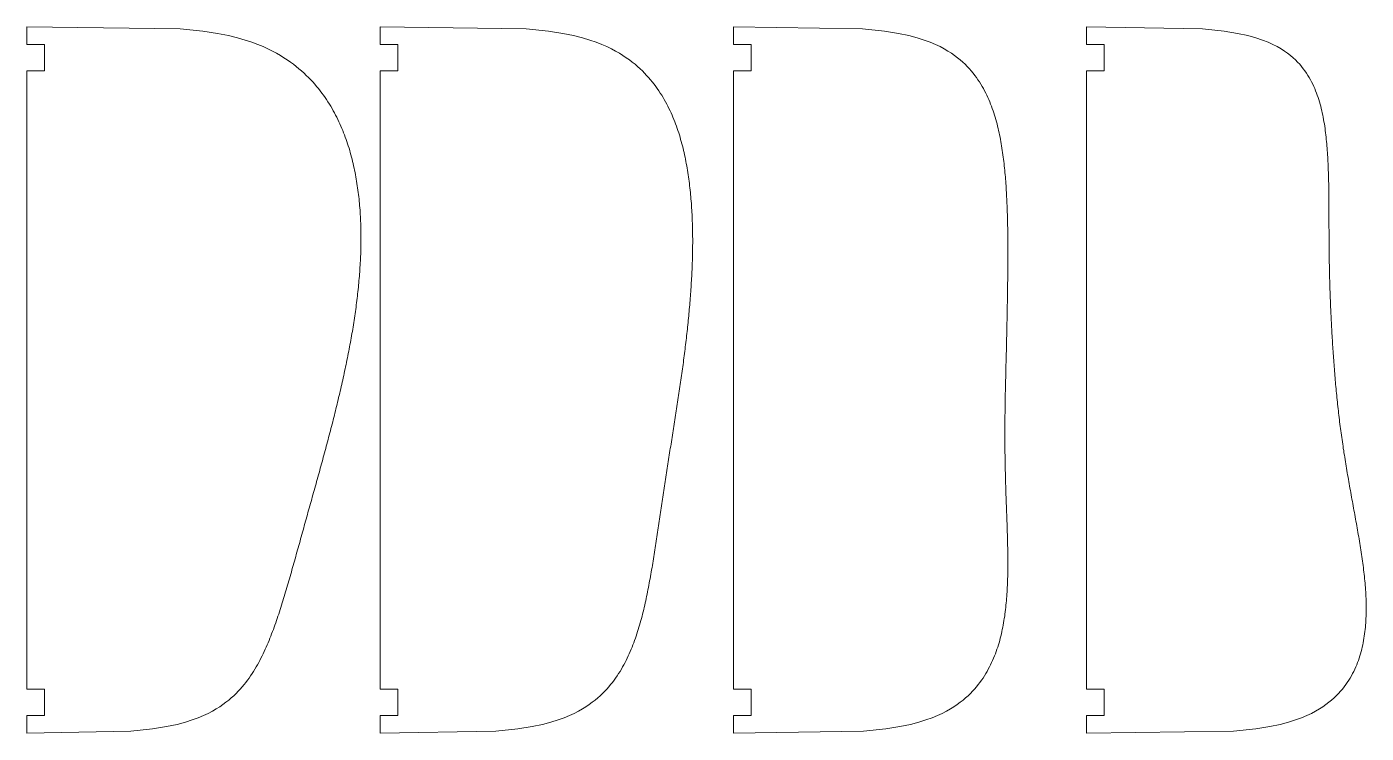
# Model space of a CAD drawing. Header units: millimetres. Extents: x 0 to 2543, y 0 to 160.
# Drawn here: x 2240 to 2543.3, y 0 to 160 of the extents above; entities that cross this region are included whole.
import ezdxf

# ---------------------------------------------------------------- set-up
doc = ezdxf.new("R2010")
doc.units = ezdxf.units.MM
doc.layers.get('0').update_dxf_attribs({"lineweight": 0})

msp = doc.modelspace()

# ---------------------------------------------------------------- linework, layer by layer
for p, q in [((2240, 156), (2240, 160)), ((2274.71, 159.5), (2240, 160)), ((2279.85, 159), (2274.71, 159.5)), ((2283.17, 158.5), (2279.85, 159)), ((2285.69, 158), (2283.17, 158.5)), ((2287.73, 157.5), (2285.69, 158)), ((2320, 156), (2320, 160)), ((2353.05, 159.5), (2320, 160)), ((2358.12, 159), (2353.05, 159.5)), ((2361.38, 158.5), (2358.12, 159)), ((2363.84, 158), (2361.38, 158.5)), ((2365.82, 157.5), (2363.84, 158)), ((2400, 156), (2400, 160)), ((2429.27, 159.5), (2400, 160)), ((2434.24, 159), (2429.27, 159.5)), ((2437.41, 158.5), (2434.24, 159)), ((2439.76, 158), (2437.41, 158.5)), ((2441.65, 157.5), (2439.76, 158)), ((2480, 156), (2480, 160)), ((2506.21, 159.5), (2480, 160)), ((2511.11, 159), (2506.21, 159.5)), ((2514.19, 158.5), (2511.11, 159)), ((2516.52, 158), (2514.19, 158.5)), ((2518.32, 157.5), (2516.52, 158)), ((2244, 156), (2240, 156)), ((2244, 150), (2244, 156)), ((2289.47, 157), (2287.73, 157.5)), ((2290.97, 156.5), (2289.47, 157)), ((2292.31, 156), (2290.97, 156.5)), ((2293.52, 155.5), (2292.31, 156)), ((2294.61, 155), (2293.52, 155.5)), ((2295.62, 154.5), (2294.61, 155)), ((2324, 156), (2320, 156)), ((2324, 150), (2324, 156)), ((2367.48, 157), (2365.82, 157.5)), ((2368.93, 156.5), (2367.48, 157)), ((2370.2, 156), (2368.93, 156.5)), ((2371.35, 155.5), (2370.2, 156)), ((2372.38, 155), (2371.35, 155.5)), ((2373.33, 154.5), (2372.38, 155)), ((2404, 156), (2400, 156)), ((2404, 150), (2404, 156)), ((2443.22, 157), (2441.65, 157.5)), ((2444.57, 156.5), (2443.22, 157)), ((2445.75, 156), (2444.57, 156.5)), ((2446.8, 155.5), (2445.75, 156)), ((2447.74, 155), (2446.8, 155.5)), ((2448.6, 154.5), (2447.74, 155)), ((2484, 156), (2480, 156)), ((2484, 150), (2484, 156)), ((2519.82, 157), (2518.32, 157.5)), ((2521.09, 156.5), (2519.82, 157)), ((2522.19, 156), (2521.09, 156.5)), ((2523.17, 155.5), (2522.19, 156)), ((2524.03, 155), (2523.17, 155.5)), ((2524.81, 154.5), (2524.03, 155)), ((2296.55, 154), (2295.62, 154.5)), ((2297.42, 153.5), (2296.55, 154)), ((2298.23, 153), (2297.42, 153.5)), ((2298.99, 152.5), (2298.23, 153)), ((2299.71, 152), (2298.99, 152.5)), ((2300.39, 151.5), (2299.71, 152)), ((2374.2, 154), (2373.33, 154.5)), ((2375, 153.5), (2374.2, 154)), ((2375.76, 153), (2375, 153.5)), ((2376.46, 152.5), (2375.76, 153)), ((2377.11, 152), (2376.46, 152.5)), ((2377.73, 151.5), (2377.11, 152)), ((2449.38, 154), (2448.6, 154.5)), ((2450.09, 153.5), (2449.38, 154)), ((2450.75, 153), (2450.09, 153.5)), ((2451.37, 152.5), (2450.75, 153)), ((2451.94, 152), (2451.37, 152.5)), ((2452.47, 151.5), (2451.94, 152)), ((2525.52, 154), (2524.81, 154.5)), ((2526.16, 153.5), (2525.52, 154)), ((2526.75, 153), (2526.16, 153.5)), ((2527.29, 152.5), (2526.75, 153)), ((2527.78, 152), (2527.29, 152.5)), ((2528.25, 151.5), (2527.78, 152)), ((2240, 10), (2240, 150)), ((2240, 150), (2244, 150)), ((2301.03, 151), (2300.39, 151.5)), ((2301.64, 150.5), (2301.03, 151)), ((2302.22, 150), (2301.64, 150.5)), ((2302.78, 149.5), (2302.22, 150)), ((2303.3, 149), (2302.78, 149.5)), ((2303.81, 148.5), (2303.3, 149)), ((2320, 10), (2320, 150)), ((2320, 150), (2324, 150)), ((2378.32, 151), (2377.73, 151.5)), ((2378.87, 150.5), (2378.32, 151)), ((2379.39, 150), (2378.87, 150.5)), ((2379.89, 149.5), (2379.39, 150)), ((2380.36, 149), (2379.89, 149.5)), ((2380.81, 148.5), (2380.36, 149)), ((2400, 10), (2400, 150)), ((2400, 150), (2404, 150)), ((2452.97, 151), (2452.47, 151.5)), ((2453.44, 150.5), (2452.97, 151)), ((2453.87, 150), (2453.44, 150.5)), ((2454.29, 149.5), (2453.87, 150)), ((2454.68, 149), (2454.29, 149.5)), ((2455.05, 148.5), (2454.68, 149)), ((2480, 10), (2480, 150)), ((2480, 150), (2484, 150)), ((2528.67, 151), (2528.25, 151.5)), ((2529.07, 150.5), (2528.67, 151)), ((2529.44, 150), (2529.07, 150.5)), ((2529.79, 149.5), (2529.44, 150)), ((2530.11, 149), (2529.79, 149.5)), ((2530.41, 148.5), (2530.11, 149)), ((2304.29, 148), (2303.81, 148.5)), ((2304.76, 147.5), (2304.29, 148)), ((2305.2, 147), (2304.76, 147.5)), ((2305.63, 146.5), (2305.2, 147)), ((2306.04, 146), (2305.63, 146.5)), ((2306.44, 145.5), (2306.04, 146)), ((2381.24, 148), (2380.81, 148.5)), ((2381.65, 147.5), (2381.24, 148)), ((2382.05, 147), (2381.65, 147.5)), ((2382.42, 146.5), (2382.05, 147)), ((2382.78, 146), (2382.42, 146.5)), ((2383.12, 145.5), (2382.78, 146)), ((2455.4, 148), (2455.05, 148.5)), ((2455.73, 147.5), (2455.4, 148)), ((2456.04, 147), (2455.73, 147.5)), ((2456.34, 146.5), (2456.04, 147)), ((2456.63, 146), (2456.34, 146.5)), ((2456.89, 145.5), (2456.63, 146)), ((2530.69, 148), (2530.41, 148.5)), ((2530.95, 147.5), (2530.69, 148)), ((2531.2, 147), (2530.95, 147.5)), ((2531.43, 146.5), (2531.2, 147)), ((2531.65, 146), (2531.43, 146.5)), ((2531.86, 145.5), (2531.65, 146)), ((2306.82, 145), (2306.44, 145.5)), ((2307.18, 144.5), (2306.82, 145)), ((2307.53, 144), (2307.18, 144.5)), ((2307.87, 143.5), (2307.53, 144)), ((2308.2, 143), (2307.87, 143.5)), ((2308.52, 142.5), (2308.2, 143)), ((2383.45, 145), (2383.12, 145.5)), ((2383.77, 144.5), (2383.45, 145)), ((2384.07, 144), (2383.77, 144.5)), ((2384.37, 143.5), (2384.07, 144)), ((2384.65, 143), (2384.37, 143.5)), ((2384.91, 142.5), (2384.65, 143)), ((2457.15, 145), (2456.89, 145.5)), ((2457.39, 144.5), (2457.15, 145)), ((2457.63, 144), (2457.39, 144.5)), ((2457.85, 143.5), (2457.63, 144)), ((2458.06, 143), (2457.85, 143.5)), ((2458.26, 142.5), (2458.06, 143)), ((2532.05, 145), (2531.86, 145.5)), ((2532.23, 144.5), (2532.05, 145)), ((2532.41, 144), (2532.23, 144.5)), ((2532.57, 143.5), (2532.41, 144)), ((2532.72, 143), (2532.57, 143.5)), ((2532.86, 142.5), (2532.72, 143)), ((2308.82, 142), (2308.52, 142.5)), ((2309.12, 141.5), (2308.82, 142)), ((2309.4, 141), (2309.12, 141.5)), ((2309.67, 140.5), (2309.4, 141)), ((2309.94, 140), (2309.67, 140.5)), ((2310.19, 139.5), (2309.94, 140)), ((2385.17, 142), (2384.91, 142.5)), ((2385.42, 141.5), (2385.17, 142)), ((2385.66, 141), (2385.42, 141.5)), ((2385.89, 140.5), (2385.66, 141)), ((2386.11, 140), (2385.89, 140.5)), ((2386.33, 139.5), (2386.11, 140)), ((2458.45, 142), (2458.26, 142.5)), ((2458.64, 141.5), (2458.45, 142)), ((2458.81, 141), (2458.64, 141.5)), ((2458.98, 140.5), (2458.81, 141)), ((2459.14, 140), (2458.98, 140.5)), ((2459.29, 139.5), (2459.14, 140)), ((2533, 142), (2532.86, 142.5)), ((2533.13, 141.5), (2533, 142)), ((2533.25, 141), (2533.13, 141.5)), ((2533.36, 140.5), (2533.25, 141)), ((2533.46, 140), (2533.36, 140.5)), ((2533.56, 139.5), (2533.46, 140)), ((2310.44, 139), (2310.19, 139.5)), ((2310.68, 138.5), (2310.44, 139)), ((2310.91, 138), (2310.68, 138.5)), ((2311.13, 137.5), (2310.91, 138)), ((2311.34, 137), (2311.13, 137.5)), ((2311.55, 136.5), (2311.34, 137)), ((2311.75, 136), (2311.55, 136.5)), ((2386.53, 139), (2386.33, 139.5)), ((2386.73, 138.5), (2386.53, 139)), ((2386.92, 138), (2386.73, 138.5)), ((2387.11, 137.5), (2386.92, 138)), ((2387.28, 137), (2387.11, 137.5)), ((2387.45, 136.5), (2387.28, 137)), ((2387.62, 136), (2387.45, 136.5)), ((2459.44, 139), (2459.29, 139.5)), ((2459.57, 138.5), (2459.44, 139)), ((2459.71, 138), (2459.57, 138.5)), ((2459.83, 137.5), (2459.71, 138)), ((2459.96, 137), (2459.83, 137.5)), ((2460.07, 136.5), (2459.96, 137)), ((2460.18, 136), (2460.07, 136.5)), ((2533.66, 139), (2533.56, 139.5)), ((2533.75, 138.5), (2533.66, 139)), ((2533.83, 138), (2533.75, 138.5)), ((2533.91, 137.5), (2533.83, 138)), ((2533.98, 137), (2533.91, 137.5)), ((2534.05, 136.5), (2533.98, 137)), ((2534.11, 136), (2534.05, 136.5)), ((2311.94, 135.5), (2311.75, 136)), ((2312.13, 135), (2311.94, 135.5)), ((2312.31, 134.5), (2312.13, 135)), ((2312.48, 134), (2312.31, 134.5)), ((2312.65, 133.5), (2312.48, 134)), ((2312.81, 133), (2312.65, 133.5)), ((2387.77, 135.5), (2387.62, 136)), ((2387.92, 135), (2387.77, 135.5)), ((2388.07, 134.5), (2387.92, 135)), ((2388.21, 134), (2388.07, 134.5)), ((2388.35, 133.5), (2388.21, 134)), ((2388.48, 133), (2388.35, 133.5)), ((2460.29, 135.5), (2460.18, 136)), ((2460.39, 135), (2460.29, 135.5)), ((2460.49, 134.5), (2460.39, 135)), ((2460.58, 134), (2460.49, 134.5)), ((2460.67, 133.5), (2460.58, 134)), ((2460.75, 133), (2460.67, 133.5)), ((2534.17, 135.5), (2534.11, 136)), ((2534.23, 135), (2534.17, 135.5)), ((2534.28, 134.5), (2534.23, 135)), ((2534.33, 134), (2534.28, 134.5)), ((2534.38, 133.5), (2534.33, 134)), ((2534.42, 133), (2534.38, 133.5)), ((2312.97, 132.5), (2312.81, 133)), ((2313.12, 132), (2312.97, 132.5)), ((2313.26, 131.5), (2313.12, 132)), ((2313.4, 131), (2313.26, 131.5)), ((2313.53, 130.5), (2313.4, 131)), ((2313.66, 130), (2313.53, 130.5)), ((2388.6, 132.5), (2388.48, 133)), ((2388.72, 132), (2388.6, 132.5)), ((2388.84, 131.5), (2388.72, 132)), ((2388.95, 131), (2388.84, 131.5)), ((2389.06, 130.5), (2388.95, 131)), ((2389.16, 130), (2389.06, 130.5)), ((2460.83, 132.5), (2460.75, 133)), ((2460.91, 132), (2460.83, 132.5)), ((2460.98, 131.5), (2460.91, 132)), ((2461.05, 131), (2460.98, 131.5)), ((2461.12, 130.5), (2461.05, 131)), ((2461.18, 130), (2461.12, 130.5)), ((2534.46, 132.5), (2534.42, 133)), ((2534.5, 132), (2534.46, 132.5)), ((2534.53, 131.5), (2534.5, 132)), ((2534.57, 131), (2534.53, 131.5)), ((2534.6, 130.5), (2534.57, 131)), ((2534.62, 130), (2534.6, 130.5)), ((2313.78, 129.5), (2313.66, 130)), ((2313.9, 129), (2313.78, 129.5)), ((2314.02, 128.5), (2313.9, 129)), ((2314.13, 128), (2314.02, 128.5)), ((2314.23, 127.5), (2314.13, 128)), ((2314.33, 127), (2314.23, 127.5)), ((2389.26, 129.5), (2389.16, 130)), ((2389.35, 129), (2389.26, 129.5)), ((2389.44, 128.5), (2389.35, 129)), ((2389.53, 128), (2389.44, 128.5)), ((2389.61, 127.5), (2389.53, 128)), ((2389.69, 127), (2389.61, 127.5)), ((2461.24, 129.5), (2461.18, 130)), ((2461.3, 129), (2461.24, 129.5)), ((2461.36, 128.5), (2461.3, 129)), ((2461.41, 128), (2461.36, 128.5)), ((2461.46, 127.5), (2461.41, 128)), ((2461.51, 127), (2461.46, 127.5)), ((2534.65, 129.5), (2534.62, 130)), ((2534.67, 129), (2534.65, 129.5)), ((2534.69, 128.5), (2534.67, 129)), ((2534.71, 128), (2534.69, 128.5)), ((2534.73, 127.5), (2534.71, 128)), ((2534.75, 127), (2534.73, 127.5)), ((2314.43, 126.5), (2314.33, 127)), ((2314.52, 126), (2314.43, 126.5)), ((2314.61, 125.5), (2314.52, 126)), ((2314.69, 125), (2314.61, 125.5)), ((2314.77, 124.5), (2314.69, 125)), ((2314.85, 124), (2314.77, 124.5)), ((2389.77, 126.5), (2389.69, 127)), ((2389.84, 126), (2389.77, 126.5)), ((2389.91, 125.5), (2389.84, 126)), ((2389.98, 125), (2389.91, 125.5)), ((2390.04, 124.5), (2389.98, 125)), ((2390.1, 124), (2390.04, 124.5)), ((2461.55, 126.5), (2461.51, 127)), ((2461.6, 126), (2461.55, 126.5)), ((2461.64, 125.5), (2461.6, 126)), ((2461.68, 125), (2461.64, 125.5)), ((2461.71, 124.5), (2461.68, 125)), ((2461.75, 124), (2461.71, 124.5)), ((2534.76, 126.5), (2534.75, 127)), ((2534.78, 126), (2534.76, 126.5)), ((2534.79, 125.5), (2534.78, 126)), ((2534.8, 125), (2534.79, 125.5)), ((2534.81, 124.5), (2534.8, 125)), ((2534.82, 124), (2534.81, 124.5)), ((2314.92, 123.5), (2314.85, 124)), ((2314.99, 123), (2314.92, 123.5)), ((2315.06, 122.5), (2314.99, 123)), ((2315.12, 122), (2315.06, 122.5)), ((2315.18, 121.5), (2315.12, 122)), ((2315.23, 121), (2315.18, 121.5)), ((2390.16, 123.5), (2390.1, 124)), ((2390.22, 123), (2390.16, 123.5)), ((2390.27, 122.5), (2390.22, 123)), ((2390.32, 122), (2390.27, 122.5)), ((2390.36, 121.5), (2390.32, 122)), ((2390.41, 121), (2390.36, 121.5)), ((2461.78, 123.5), (2461.75, 124)), ((2461.81, 123), (2461.78, 123.5)), ((2461.84, 122.5), (2461.81, 123)), ((2461.87, 122), (2461.84, 122.5)), ((2461.89, 121.5), (2461.87, 122)), ((2461.92, 121), (2461.89, 121.5)), ((2534.83, 123.5), (2534.82, 124)), ((2534.83, 123), (2534.83, 123.5)), ((2534.84, 122.5), (2534.83, 123)), ((2534.84, 122), (2534.84, 122.5)), ((2534.85, 121.5), (2534.84, 122)), ((2534.85, 121), (2534.85, 121.5)), ((2315.28, 120.5), (2315.23, 121)), ((2315.33, 120), (2315.28, 120.5)), ((2315.38, 119.5), (2315.33, 120)), ((2315.42, 119), (2315.38, 119.5)), ((2315.46, 118.5), (2315.42, 119)), ((2315.49, 118), (2315.46, 118.5)), ((2390.45, 120.5), (2390.41, 121)), ((2390.49, 120), (2390.45, 120.5)), ((2390.52, 119.5), (2390.49, 120)), ((2390.56, 119), (2390.52, 119.5)), ((2390.59, 118.5), (2390.56, 119)), ((2390.62, 118), (2390.59, 118.5)), ((2461.94, 120.5), (2461.92, 121)), ((2461.96, 120), (2461.94, 120.5)), ((2461.98, 119.5), (2461.96, 120)), ((2462, 119), (2461.98, 119.5)), ((2462.02, 118.5), (2462, 119)), ((2462.03, 118), (2462.02, 118.5)), ((2534.86, 120.5), (2534.85, 121)), ((2534.86, 120), (2534.86, 120.5)), ((2534.86, 119.5), (2534.86, 120)), ((2534.87, 119), (2534.86, 119.5)), ((2534.87, 118.5), (2534.87, 119)), ((2534.87, 118), (2534.87, 118.5)), ((2315.52, 117.5), (2315.49, 118)), ((2315.55, 117), (2315.52, 117.5)), ((2315.58, 116.5), (2315.55, 117)), ((2315.6, 116), (2315.58, 116.5)), ((2315.62, 115.5), (2315.6, 116)), ((2315.63, 115), (2315.62, 115.5)), ((2390.64, 117.5), (2390.62, 118)), ((2390.67, 117), (2390.64, 117.5)), ((2390.69, 116.5), (2390.67, 117)), ((2390.71, 116), (2390.69, 116.5)), ((2390.72, 115.5), (2390.71, 116)), ((2390.74, 115), (2390.72, 115.5)), ((2462.05, 117.5), (2462.03, 118)), ((2462.06, 117), (2462.05, 117.5)), ((2462.08, 116.5), (2462.06, 117)), ((2462.09, 116), (2462.08, 116.5)), ((2462.1, 115.5), (2462.09, 116)), ((2462.11, 115), (2462.1, 115.5)), ((2534.87, 117.5), (2534.87, 118)), ((2534.87, 117), (2534.87, 117.5)), ((2534.88, 116.5), (2534.87, 117)), ((2534.88, 116), (2534.88, 116.5)), ((2534.88, 115.5), (2534.88, 116)), ((2534.88, 115), (2534.88, 115.5)), ((2315.65, 114.5), (2315.63, 115)), ((2315.66, 114), (2315.65, 114.5)), ((2315.67, 113.5), (2315.66, 114)), ((2315.67, 113), (2315.67, 113.5)), ((2315.68, 112.5), (2315.67, 113)), ((2315.68, 112), (2315.68, 112.5)), ((2390.75, 114.5), (2390.74, 115)), ((2390.76, 114), (2390.75, 114.5)), ((2390.77, 113.5), (2390.76, 114)), ((2390.78, 113), (2390.77, 113.5)), ((2390.78, 112.5), (2390.78, 113)), ((2390.79, 112), (2390.78, 112.5)), ((2462.12, 114.5), (2462.11, 115)), ((2462.12, 114), (2462.12, 114.5)), ((2462.13, 113.5), (2462.12, 114)), ((2462.14, 113), (2462.13, 113.5)), ((2462.14, 112.5), (2462.14, 113)), ((2462.15, 112), (2462.14, 112.5)), ((2534.88, 114.5), (2534.88, 115)), ((2534.89, 114), (2534.88, 114.5)), ((2534.89, 113.5), (2534.89, 114)), ((2534.89, 113), (2534.89, 113.5)), ((2534.89, 112.5), (2534.89, 113)), ((2534.9, 112), (2534.89, 112.5)), ((2315.62, 109), (2315.64, 109.5)), ((2315.64, 109.5), (2315.65, 110)), ((2315.65, 110), (2315.66, 110.5)), ((2315.66, 110.5), (2315.67, 111)), ((2315.67, 111.5), (2315.68, 112)), ((2315.67, 111), (2315.67, 111.5)), ((2390.76, 109), (2390.77, 109.5)), ((2390.77, 109.5), (2390.78, 110)), ((2390.78, 110.5), (2390.79, 111)), ((2390.78, 110), (2390.78, 110.5)), ((2390.79, 111.5), (2390.79, 112)), ((2390.79, 111), (2390.79, 111.5)), ((2462.15, 111.5), (2462.15, 112)), ((2462.15, 111), (2462.15, 111.5)), ((2462.16, 110.5), (2462.15, 111)), ((2462.16, 110), (2462.16, 110.5)), ((2462.16, 109.5), (2462.16, 110)), ((2462.16, 109), (2462.16, 109.5)), ((2534.9, 111.5), (2534.9, 112)), ((2534.9, 111), (2534.9, 111.5)), ((2534.91, 110.5), (2534.9, 111)), ((2534.91, 110), (2534.91, 110.5)), ((2534.92, 109.5), (2534.91, 110)), ((2534.92, 109), (2534.92, 109.5)), ((2315.49, 106), (2315.51, 106.5)), ((2315.51, 106.5), (2315.54, 107)), ((2315.54, 107), (2315.57, 107.5)), ((2315.57, 107.5), (2315.59, 108)), ((2315.59, 108), (2315.61, 108.5)), ((2315.61, 108.5), (2315.62, 109)), ((2390.68, 106), (2390.7, 106.5)), ((2390.7, 106.5), (2390.72, 107)), ((2390.72, 107), (2390.73, 107.5)), ((2390.73, 107.5), (2390.74, 108)), ((2390.74, 108), (2390.75, 108.5)), ((2390.75, 108.5), (2390.76, 109)), ((2462.15, 106.5), (2462.16, 107)), ((2462.15, 106), (2462.15, 106.5)), ((2462.16, 108.5), (2462.16, 109)), ((2462.16, 108), (2462.16, 108.5)), ((2462.16, 107.5), (2462.16, 108)), ((2462.16, 107), (2462.16, 107.5)), ((2534.93, 108.5), (2534.92, 109)), ((2534.94, 108), (2534.93, 108.5)), ((2534.94, 107.5), (2534.94, 108)), ((2534.95, 107), (2534.94, 107.5)), ((2534.96, 106.5), (2534.95, 107)), ((2534.97, 106), (2534.96, 106.5)), ((2315.27, 103), (2315.31, 103.5)), ((2315.31, 103.5), (2315.35, 104)), ((2315.35, 104), (2315.39, 104.5)), ((2315.39, 104.5), (2315.42, 105)), ((2315.42, 105), (2315.45, 105.5)), ((2315.45, 105.5), (2315.49, 106)), ((2390.54, 103), (2390.57, 103.5)), ((2390.57, 103.5), (2390.59, 104)), ((2390.59, 104), (2390.62, 104.5)), ((2390.62, 104.5), (2390.64, 105)), ((2390.64, 105), (2390.66, 105.5)), ((2390.66, 105.5), (2390.68, 106)), ((2462.13, 103.5), (2462.14, 104)), ((2462.13, 103), (2462.13, 103.5)), ((2462.14, 105), (2462.15, 105.5)), ((2462.14, 104.5), (2462.14, 105)), ((2462.14, 104), (2462.14, 104.5)), ((2462.15, 105.5), (2462.15, 106)), ((2534.98, 105.5), (2534.97, 106)), ((2534.99, 105), (2534.98, 105.5)), ((2535, 104.5), (2534.99, 105)), ((2535.01, 104), (2535, 104.5)), ((2535.02, 103.5), (2535.01, 104)), ((2535.03, 103), (2535.02, 103.5)), ((2314.98, 100), (2315.03, 100.5)), ((2315.03, 100.5), (2315.08, 101)), ((2315.08, 101), (2315.13, 101.5)), ((2315.13, 101.5), (2315.18, 102)), ((2315.18, 102), (2315.22, 102.5)), ((2315.22, 102.5), (2315.27, 103)), ((2390.35, 100), (2390.39, 100.5)), ((2390.39, 100.5), (2390.42, 101)), ((2390.42, 101), (2390.45, 101.5)), ((2390.45, 101.5), (2390.48, 102)), ((2390.48, 102), (2390.51, 102.5)), ((2390.51, 102.5), (2390.54, 103)), ((2462.09, 100.5), (2462.1, 101)), ((2462.09, 100), (2462.09, 100.5)), ((2462.1, 101), (2462.11, 101.5)), ((2462.11, 102), (2462.12, 102.5)), ((2462.11, 101.5), (2462.11, 102)), ((2462.12, 102.5), (2462.13, 103)), ((2535.05, 102.5), (2535.03, 103)), ((2535.06, 102), (2535.05, 102.5)), ((2535.07, 101.5), (2535.06, 102)), ((2535.09, 101), (2535.07, 101.5)), ((2535.1, 100.5), (2535.09, 101)), ((2535.12, 100), (2535.1, 100.5)), ((2314.62, 97), (2314.68, 97.5)), ((2314.68, 97.5), (2314.74, 98)), ((2314.74, 98), (2314.8, 98.5)), ((2314.8, 98.5), (2314.86, 99)), ((2314.86, 99), (2314.92, 99.5)), ((2314.92, 99.5), (2314.98, 100)), ((2390.12, 97), (2390.16, 97.5)), ((2390.16, 97.5), (2390.2, 98)), ((2390.2, 98), (2390.24, 98.5)), ((2390.24, 98.5), (2390.28, 99)), ((2390.28, 99), (2390.32, 99.5)), ((2390.32, 99.5), (2390.35, 100)), ((2462.04, 97), (2462.05, 97.5)), ((2462.05, 97.5), (2462.06, 98)), ((2462.06, 98.5), (2462.07, 99)), ((2462.06, 98), (2462.06, 98.5)), ((2462.07, 99), (2462.08, 99.5)), ((2462.08, 99.5), (2462.09, 100)), ((2535.14, 99.5), (2535.12, 100)), ((2535.16, 99), (2535.14, 99.5)), ((2535.17, 98.5), (2535.16, 99)), ((2535.19, 98), (2535.17, 98.5)), ((2535.21, 97.5), (2535.19, 98)), ((2535.23, 97), (2535.21, 97.5)), ((2314.19, 94), (2314.27, 94.5)), ((2314.27, 94.5), (2314.34, 95)), ((2314.34, 95), (2314.41, 95.5)), ((2314.41, 95.5), (2314.48, 96)), ((2314.48, 96), (2314.55, 96.5)), ((2314.55, 96.5), (2314.62, 97)), ((2389.84, 94), (2389.89, 94.5)), ((2389.89, 94.5), (2389.94, 95)), ((2389.94, 95), (2389.98, 95.5)), ((2389.98, 95.5), (2390.03, 96)), ((2390.03, 96), (2390.07, 96.5)), ((2390.07, 96.5), (2390.12, 97)), ((2461.98, 94), (2461.99, 94.5)), ((2461.99, 94.5), (2462, 95)), ((2462, 95), (2462.01, 95.5)), ((2462.01, 95.5), (2462.02, 96)), ((2462.02, 96), (2462.03, 96.5)), ((2462.03, 96.5), (2462.04, 97)), ((2535.25, 96.5), (2535.23, 97)), ((2535.28, 96), (2535.25, 96.5)), ((2535.3, 95.5), (2535.28, 96)), ((2535.32, 95), (2535.3, 95.5)), ((2535.35, 94.5), (2535.32, 95)), ((2535.37, 94), (2535.35, 94.5)), ((2313.63, 90.5), (2313.72, 91)), ((2313.72, 91), (2313.8, 91.5)), ((2313.8, 91.5), (2313.88, 92)), ((2313.88, 92), (2313.96, 92.5)), ((2313.96, 92.5), (2314.04, 93)), ((2314.04, 93), (2314.12, 93.5)), ((2314.12, 93.5), (2314.19, 94)), ((2389.47, 90.5), (2389.53, 91)), ((2389.53, 91), (2389.58, 91.5)), ((2389.58, 91.5), (2389.64, 92)), ((2389.64, 92), (2389.69, 92.5)), ((2389.69, 92.5), (2389.74, 93)), ((2389.74, 93), (2389.79, 93.5)), ((2389.79, 93.5), (2389.84, 94)), ((2461.91, 90.5), (2461.92, 91)), ((2461.92, 91), (2461.93, 91.5)), ((2461.93, 91.5), (2461.94, 92)), ((2461.94, 92), (2461.95, 92.5)), ((2461.95, 92.5), (2461.96, 93)), ((2461.96, 93), (2461.97, 93.5)), ((2461.97, 93.5), (2461.98, 94)), ((2535.4, 93.5), (2535.37, 94)), ((2535.42, 93), (2535.4, 93.5)), ((2535.45, 92.5), (2535.42, 93)), ((2535.47, 92), (2535.45, 92.5)), ((2535.5, 91.5), (2535.47, 92)), ((2535.53, 91), (2535.5, 91.5)), ((2535.56, 90.5), (2535.53, 91)), ((2313.09, 87.5), (2313.18, 88)), ((2313.18, 88), (2313.28, 88.5)), ((2313.28, 88.5), (2313.37, 89)), ((2313.37, 89), (2313.46, 89.5)), ((2313.46, 89.5), (2313.54, 90)), ((2313.54, 90), (2313.63, 90.5)), ((2389.12, 87.5), (2389.18, 88)), ((2389.18, 88), (2389.24, 88.5)), ((2389.24, 88.5), (2389.3, 89)), ((2389.3, 89), (2389.36, 89.5)), ((2389.36, 89.5), (2389.42, 90)), ((2389.42, 90), (2389.47, 90.5)), ((2461.84, 87.5), (2461.85, 88)), ((2461.85, 88), (2461.87, 88.5)), ((2461.87, 88.5), (2461.88, 89)), ((2461.88, 89), (2461.89, 89.5)), ((2461.89, 89.5), (2461.9, 90)), ((2461.9, 90), (2461.91, 90.5)), ((2535.59, 90), (2535.56, 90.5)), ((2535.62, 89.5), (2535.59, 90)), ((2535.65, 89), (2535.62, 89.5)), ((2535.68, 88.5), (2535.65, 89)), ((2535.71, 88), (2535.68, 88.5)), ((2535.74, 87.5), (2535.71, 88)), ((2312.5, 84.5), (2312.6, 85)), ((2312.6, 85), (2312.7, 85.5)), ((2312.7, 85.5), (2312.8, 86)), ((2312.8, 86), (2312.9, 86.5)), ((2312.9, 86.5), (2313, 87)), ((2313, 87), (2313.09, 87.5)), ((2388.74, 84.5), (2388.81, 85)), ((2388.81, 85), (2388.87, 85.5)), ((2388.87, 85.5), (2388.94, 86)), ((2388.94, 86), (2389, 86.5)), ((2389, 86.5), (2389.06, 87)), ((2389.06, 87), (2389.12, 87.5)), ((2461.77, 84.5), (2461.78, 85)), ((2461.78, 85), (2461.79, 85.5)), ((2461.79, 85.5), (2461.81, 86)), ((2461.81, 86), (2461.82, 86.5)), ((2461.82, 86.5), (2461.83, 87)), ((2461.83, 87), (2461.84, 87.5)), ((2535.78, 87), (2535.74, 87.5)), ((2535.81, 86.5), (2535.78, 87)), ((2535.84, 86), (2535.81, 86.5)), ((2535.88, 85.5), (2535.84, 86)), ((2535.91, 85), (2535.88, 85.5)), ((2535.95, 84.5), (2535.91, 85)), ((2311.87, 81.5), (2311.98, 82)), ((2311.98, 82), (2312.09, 82.5)), ((2312.09, 82.5), (2312.19, 83)), ((2312.19, 83), (2312.3, 83.5)), ((2312.3, 83.5), (2312.4, 84)), ((2312.4, 84), (2312.5, 84.5)), ((2388.34, 81.5), (2388.41, 82)), ((2388.41, 82), (2388.47, 82.5)), ((2388.47, 82.5), (2388.54, 83)), ((2388.54, 83), (2388.61, 83.5)), ((2388.61, 83.5), (2388.68, 84)), ((2388.68, 84), (2388.74, 84.5)), ((2461.69, 81.5), (2461.71, 82)), ((2461.71, 82), (2461.72, 82.5)), ((2461.72, 82.5), (2461.73, 83)), ((2461.73, 83), (2461.74, 83.5)), ((2461.74, 83.5), (2461.76, 84)), ((2461.76, 84), (2461.77, 84.5)), ((2535.99, 84), (2535.95, 84.5)), ((2536.02, 83.5), (2535.99, 84)), ((2536.06, 83), (2536.02, 83.5)), ((2536.1, 82.5), (2536.06, 83)), ((2536.14, 82), (2536.1, 82.5)), ((2536.18, 81.5), (2536.14, 82)), ((2311.21, 78.5), (2311.32, 79)), ((2311.32, 79), (2311.43, 79.5)), ((2311.43, 79.5), (2311.54, 80)), ((2311.54, 80), (2311.66, 80.5)), ((2311.66, 80.5), (2311.77, 81)), ((2311.77, 81), (2311.87, 81.5)), ((2387.91, 78.5), (2387.98, 79)), ((2387.98, 79), (2388.05, 79.5)), ((2388.05, 79.5), (2388.12, 80)), ((2388.12, 80), (2388.2, 80.5)), ((2388.2, 80.5), (2388.27, 81)), ((2388.27, 81), (2388.34, 81.5)), ((2461.62, 78.5), (2461.64, 79)), ((2461.64, 79), (2461.65, 79.5)), ((2461.65, 79.5), (2461.66, 80)), ((2461.66, 80), (2461.67, 80.5)), ((2461.67, 80.5), (2461.68, 81)), ((2461.68, 81), (2461.69, 81.5)), ((2536.22, 81), (2536.18, 81.5)), ((2536.26, 80.5), (2536.22, 81)), ((2536.31, 80), (2536.26, 80.5)), ((2536.35, 79.5), (2536.31, 80)), ((2536.39, 79), (2536.35, 79.5)), ((2536.44, 78.5), (2536.39, 79)), ((2310.5, 75.5), (2310.62, 76)), ((2310.62, 76), (2310.74, 76.5)), ((2310.74, 76.5), (2310.86, 77)), ((2310.86, 77), (2310.98, 77.5)), ((2310.98, 77.5), (2311.09, 78)), ((2311.09, 78), (2311.21, 78.5)), ((2387.46, 75.5), (2387.53, 76)), ((2387.53, 76), (2387.61, 76.5)), ((2387.61, 76.5), (2387.68, 77)), ((2387.68, 77), (2387.76, 77.5)), ((2387.76, 77.5), (2387.83, 78)), ((2387.83, 78), (2387.91, 78.5)), ((2461.56, 75.5), (2461.57, 76)), ((2461.57, 76), (2461.58, 76.5)), ((2461.58, 76.5), (2461.59, 77)), ((2461.59, 77), (2461.6, 77.5)), ((2461.6, 77.5), (2461.61, 78)), ((2461.61, 78), (2461.62, 78.5)), ((2536.49, 78), (2536.44, 78.5)), ((2536.53, 77.5), (2536.49, 78)), ((2536.58, 77), (2536.53, 77.5)), ((2536.63, 76.5), (2536.58, 77)), ((2536.68, 76), (2536.63, 76.5)), ((2536.73, 75.5), (2536.68, 76)), ((2309.77, 72.5), (2309.9, 73)), ((2309.9, 73), (2310.02, 73.5)), ((2310.02, 73.5), (2310.14, 74)), ((2310.14, 74), (2310.26, 74.5)), ((2310.26, 74.5), (2310.38, 75)), ((2310.38, 75), (2310.5, 75.5)), ((2386.99, 72.5), (2387.07, 73)), ((2387.07, 73), (2387.15, 73.5)), ((2387.15, 73.5), (2387.23, 74)), ((2387.23, 74), (2387.3, 74.5)), ((2387.3, 74.5), (2387.38, 75)), ((2387.38, 75), (2387.46, 75.5)), ((2461.52, 73), (2461.53, 73.5)), ((2461.52, 72.5), (2461.52, 73)), ((2461.53, 73.5), (2461.54, 74)), ((2461.54, 74), (2461.55, 74.5)), ((2461.55, 75), (2461.56, 75.5)), ((2461.55, 74.5), (2461.55, 75)), ((2536.78, 75), (2536.73, 75.5)), ((2536.84, 74.5), (2536.78, 75)), ((2536.89, 74), (2536.84, 74.5)), ((2536.95, 73.5), (2536.89, 74)), ((2537, 73), (2536.95, 73.5)), ((2537.06, 72.5), (2537, 73)), ((2309.01, 69.5), (2309.14, 70)), ((2309.14, 70), (2309.27, 70.5)), ((2309.27, 70.5), (2309.39, 71)), ((2309.39, 71), (2309.52, 71.5)), ((2309.52, 71.5), (2309.65, 72)), ((2309.65, 72), (2309.77, 72.5)), ((2386.52, 69.5), (2386.6, 70)), ((2386.6, 70), (2386.68, 70.5)), ((2386.68, 70.5), (2386.76, 71)), ((2386.76, 71), (2386.84, 71.5)), ((2386.84, 71.5), (2386.92, 72)), ((2386.92, 72), (2386.99, 72.5)), ((2461.49, 70), (2461.5, 70.5)), ((2461.49, 69.5), (2461.49, 70)), ((2461.5, 71), (2461.51, 71.5)), ((2461.5, 70.5), (2461.5, 71)), ((2461.51, 72), (2461.52, 72.5)), ((2461.51, 71.5), (2461.51, 72)), ((2537.12, 72), (2537.06, 72.5)), ((2537.18, 71.5), (2537.12, 72)), ((2537.24, 71), (2537.18, 71.5)), ((2537.3, 70.5), (2537.24, 71)), ((2537.36, 70), (2537.3, 70.5)), ((2537.43, 69.5), (2537.36, 70)), ((2308.23, 66.5), (2308.36, 67)), ((2308.36, 67), (2308.49, 67.5)), ((2308.49, 67.5), (2308.62, 68)), ((2308.62, 68), (2308.75, 68.5)), ((2308.75, 68.5), (2308.88, 69)), ((2308.88, 69), (2309.01, 69.5)), ((2386.05, 66.5), (2386.13, 67)), ((2386.13, 67), (2386.2, 67.5)), ((2386.2, 67.5), (2386.28, 68)), ((2386.28, 68), (2386.36, 68.5)), ((2386.36, 68.5), (2386.44, 69)), ((2386.44, 69), (2386.52, 69.5)), ((2461.49, 69), (2461.49, 69.5)), ((2461.49, 68.5), (2461.49, 69)), ((2461.49, 68), (2461.49, 68.5)), ((2461.49, 67.5), (2461.49, 68)), ((2461.49, 67), (2461.49, 67.5)), ((2461.49, 66.5), (2461.49, 67)), ((2537.49, 69), (2537.43, 69.5)), ((2537.56, 68.5), (2537.49, 69)), ((2537.63, 68), (2537.56, 68.5)), ((2537.7, 67.5), (2537.63, 68)), ((2537.77, 67), (2537.7, 67.5)), ((2537.84, 66.5), (2537.77, 67)), ((2307.42, 63.5), (2307.56, 64)), ((2307.56, 64), (2307.69, 64.5)), ((2307.69, 64.5), (2307.83, 65)), ((2307.83, 65), (2307.96, 65.5)), ((2307.96, 65.5), (2308.1, 66)), ((2308.1, 66), (2308.23, 66.5)), ((2385.57, 63.5), (2385.65, 64)), ((2385.65, 64), (2385.73, 64.5)), ((2385.73, 64.5), (2385.81, 65)), ((2385.81, 65), (2385.89, 65.5)), ((2385.89, 65.5), (2385.97, 66)), ((2385.97, 66), (2386.05, 66.5)), ((2461.49, 66), (2461.49, 66.5)), ((2461.49, 65.5), (2461.49, 66)), ((2461.5, 65), (2461.49, 65.5)), ((2461.5, 64.5), (2461.5, 65)), ((2461.51, 64), (2461.5, 64.5)), ((2461.51, 63.5), (2461.51, 64)), ((2537.91, 66), (2537.84, 66.5)), ((2537.98, 65.5), (2537.91, 66)), ((2538.06, 65), (2537.98, 65.5)), ((2538.13, 64.5), (2538.06, 65)), ((2538.21, 64), (2538.13, 64.5)), ((2538.28, 63.5), (2538.21, 64)), ((2306.61, 60.5), (2306.74, 61)), ((2306.74, 61), (2306.88, 61.5)), ((2306.88, 61.5), (2307.02, 62)), ((2307.02, 62), (2307.15, 62.5)), ((2307.15, 62.5), (2307.29, 63)), ((2307.29, 63), (2307.42, 63.5)), ((2385.1, 60.5), (2385.17, 61)), ((2385.17, 61), (2385.25, 61.5)), ((2385.25, 61.5), (2385.33, 62)), ((2385.33, 62), (2385.41, 62.5)), ((2385.41, 62.5), (2385.49, 63)), ((2385.49, 63), (2385.57, 63.5)), ((2461.52, 63), (2461.51, 63.5)), ((2461.53, 62.5), (2461.52, 63)), ((2461.53, 62), (2461.53, 62.5)), ((2461.54, 61.5), (2461.53, 62)), ((2461.55, 61), (2461.54, 61.5)), ((2461.56, 60.5), (2461.55, 61)), ((2538.36, 63), (2538.28, 63.5)), ((2538.44, 62.5), (2538.36, 63)), ((2538.52, 62), (2538.44, 62.5)), ((2538.6, 61.5), (2538.52, 62)), ((2538.68, 61), (2538.6, 61.5)), ((2538.76, 60.5), (2538.68, 61)), ((2305.78, 57.5), (2305.92, 58)), ((2305.92, 58), (2306.05, 58.5)), ((2306.05, 58.5), (2306.19, 59)), ((2306.19, 59), (2306.33, 59.5)), ((2306.33, 59.5), (2306.47, 60)), ((2306.47, 60), (2306.61, 60.5)), ((2384.63, 57.5), (2384.71, 58)), ((2384.71, 58), (2384.78, 58.5)), ((2384.78, 58.5), (2384.86, 59)), ((2384.86, 59), (2384.94, 59.5)), ((2384.94, 59.5), (2385.02, 60)), ((2385.02, 60), (2385.1, 60.5)), ((2461.57, 60), (2461.56, 60.5)), ((2461.58, 59.5), (2461.57, 60)), ((2461.6, 59), (2461.58, 59.5)), ((2461.61, 58.5), (2461.6, 59)), ((2461.62, 58), (2461.61, 58.5)), ((2461.64, 57.5), (2461.62, 58)), ((2538.85, 60), (2538.76, 60.5)), ((2538.93, 59.5), (2538.85, 60)), ((2539.02, 59), (2538.93, 59.5)), ((2539.1, 58.5), (2539.02, 59)), ((2539.19, 58), (2539.1, 58.5)), ((2539.28, 57.5), (2539.19, 58)), ((2304.94, 54.5), (2305.08, 55)), ((2305.08, 55), (2305.22, 55.5)), ((2305.22, 55.5), (2305.36, 56)), ((2305.36, 56), (2305.5, 56.5)), ((2305.5, 56.5), (2305.64, 57)), ((2305.64, 57), (2305.78, 57.5)), ((2384.17, 54.5), (2384.25, 55)), ((2384.25, 55), (2384.32, 55.5)), ((2384.32, 55.5), (2384.4, 56)), ((2384.4, 56), (2384.48, 56.5)), ((2384.48, 56.5), (2384.55, 57)), ((2384.55, 57), (2384.63, 57.5)), ((2461.65, 57), (2461.64, 57.5)), ((2461.66, 56.5), (2461.65, 57)), ((2461.68, 56), (2461.66, 56.5)), ((2461.69, 55.5), (2461.68, 56)), ((2461.71, 55), (2461.69, 55.5)), ((2461.72, 54.5), (2461.71, 55)), ((2539.36, 57), (2539.28, 57.5)), ((2539.45, 56.5), (2539.36, 57)), ((2539.54, 56), (2539.45, 56.5)), ((2539.63, 55.5), (2539.54, 56)), ((2539.72, 55), (2539.63, 55.5)), ((2539.81, 54.5), (2539.72, 55)), ((2304.1, 51.5), (2304.24, 52)), ((2304.24, 52), (2304.38, 52.5)), ((2304.38, 52.5), (2304.52, 53)), ((2304.52, 53), (2304.66, 53.5)), ((2304.66, 53.5), (2304.8, 54)), ((2304.8, 54), (2304.94, 54.5)), ((2383.72, 51.5), (2383.8, 52)), ((2383.8, 52), (2383.87, 52.5)), ((2383.87, 52.5), (2383.95, 53)), ((2383.95, 53), (2384.02, 53.5)), ((2384.02, 53.5), (2384.1, 54)), ((2384.1, 54), (2384.17, 54.5)), ((2461.74, 54), (2461.72, 54.5)), ((2461.76, 53.5), (2461.74, 54)), ((2461.77, 53), (2461.76, 53.5)), ((2461.79, 52.5), (2461.77, 53)), ((2461.81, 52), (2461.79, 52.5)), ((2461.83, 51.5), (2461.81, 52)), ((2539.9, 54), (2539.81, 54.5)), ((2539.99, 53.5), (2539.9, 54)), ((2540.08, 53), (2539.99, 53.5)), ((2540.17, 52.5), (2540.08, 53)), ((2540.26, 52), (2540.17, 52.5)), ((2540.35, 51.5), (2540.26, 52)), ((2303.26, 48.5), (2303.4, 49)), ((2303.4, 49), (2303.54, 49.5)), ((2303.54, 49.5), (2303.68, 50)), ((2303.68, 50), (2303.82, 50.5)), ((2303.82, 50.5), (2303.96, 51)), ((2303.96, 51), (2304.1, 51.5)), ((2383.27, 48.5), (2383.35, 49)), ((2383.35, 49), (2383.42, 49.5)), ((2383.42, 49.5), (2383.5, 50)), ((2383.5, 50), (2383.57, 50.5)), ((2383.57, 50.5), (2383.65, 51)), ((2383.65, 51), (2383.72, 51.5)), ((2461.84, 51), (2461.83, 51.5)), ((2461.86, 50.5), (2461.84, 51)), ((2461.88, 50), (2461.86, 50.5)), ((2461.9, 49.5), (2461.88, 50)), ((2461.92, 49), (2461.9, 49.5)), ((2461.93, 48.5), (2461.92, 49)), ((2540.45, 51), (2540.35, 51.5)), ((2540.54, 50.5), (2540.45, 51)), ((2540.63, 50), (2540.54, 50.5)), ((2540.72, 49.5), (2540.63, 50)), ((2540.81, 49), (2540.72, 49.5)), ((2540.9, 48.5), (2540.81, 49)), ((2302.29, 45), (2302.43, 45.5)), ((2302.43, 45.5), (2302.57, 46)), ((2302.57, 46), (2302.7, 46.5)), ((2302.7, 46.5), (2302.84, 47)), ((2302.84, 47), (2302.98, 47.5)), ((2302.98, 47.5), (2303.12, 48)), ((2303.12, 48), (2303.26, 48.5)), ((2382.75, 45), (2382.83, 45.5)), ((2382.83, 45.5), (2382.9, 46)), ((2382.9, 46), (2382.98, 46.5)), ((2382.98, 46.5), (2383.05, 47)), ((2383.05, 47), (2383.13, 47.5)), ((2383.13, 47.5), (2383.2, 48)), ((2383.2, 48), (2383.27, 48.5)), ((2461.95, 48), (2461.93, 48.5)), ((2461.97, 47.5), (2461.95, 48)), ((2461.98, 47), (2461.97, 47.5)), ((2462, 46.5), (2461.98, 47)), ((2462.02, 46), (2462, 46.5)), ((2462.03, 45.5), (2462.02, 46)), ((2462.05, 45), (2462.03, 45.5)), ((2540.99, 48), (2540.9, 48.5)), ((2541.08, 47.5), (2540.99, 48)), ((2541.17, 47), (2541.08, 47.5)), ((2541.26, 46.5), (2541.17, 47)), ((2541.35, 46), (2541.26, 46.5)), ((2541.43, 45.5), (2541.35, 46)), ((2541.52, 45), (2541.43, 45.5)), ((2301.45, 42), (2301.59, 42.5)), ((2301.59, 42.5), (2301.73, 43)), ((2301.73, 43), (2301.87, 43.5)), ((2301.87, 43.5), (2302.01, 44)), ((2302.01, 44), (2302.15, 44.5)), ((2302.15, 44.5), (2302.29, 45)), ((2382.3, 42), (2382.37, 42.5)), ((2382.37, 42.5), (2382.45, 43)), ((2382.45, 43), (2382.53, 43.5)), ((2382.53, 43.5), (2382.6, 44)), ((2382.6, 44), (2382.68, 44.5)), ((2382.68, 44.5), (2382.75, 45)), ((2462.06, 44.5), (2462.05, 45)), ((2462.08, 44), (2462.06, 44.5)), ((2462.09, 43.5), (2462.08, 44)), ((2462.1, 43), (2462.09, 43.5)), ((2462.11, 42.5), (2462.1, 43)), ((2462.12, 42), (2462.11, 42.5)), ((2541.61, 44.5), (2541.52, 45)), ((2541.69, 44), (2541.61, 44.5)), ((2541.77, 43.5), (2541.69, 44)), ((2541.86, 43), (2541.77, 43.5)), ((2541.94, 42.5), (2541.86, 43)), ((2542.02, 42), (2541.94, 42.5)), ((2300.61, 39), (2300.75, 39.5)), ((2300.75, 39.5), (2300.89, 40)), ((2300.89, 40), (2301.03, 40.5)), ((2301.03, 40.5), (2301.17, 41)), ((2301.17, 41), (2301.31, 41.5)), ((2301.31, 41.5), (2301.45, 42)), ((2381.82, 39), (2381.9, 39.5)), ((2381.9, 39.5), (2381.98, 40)), ((2381.98, 40), (2382.06, 40.5)), ((2382.06, 40.5), (2382.14, 41)), ((2382.14, 41), (2382.22, 41.5)), ((2382.22, 41.5), (2382.3, 42)), ((2462.13, 41.5), (2462.12, 42)), ((2462.14, 41), (2462.13, 41.5)), ((2462.15, 40.5), (2462.14, 41)), ((2462.15, 40), (2462.15, 40.5)), ((2462.16, 39.5), (2462.15, 40)), ((2462.16, 39), (2462.16, 39.5)), ((2542.1, 41.5), (2542.02, 42)), ((2542.17, 41), (2542.1, 41.5)), ((2542.25, 40.5), (2542.17, 41)), ((2542.32, 40), (2542.25, 40.5)), ((2542.39, 39.5), (2542.32, 40)), ((2542.46, 39), (2542.39, 39.5)), ((2299.76, 36), (2299.91, 36.5)), ((2299.91, 36.5), (2300.05, 37)), ((2300.05, 37), (2300.19, 37.5)), ((2300.19, 37.5), (2300.33, 38)), ((2300.33, 38), (2300.47, 38.5)), ((2300.47, 38.5), (2300.61, 39)), ((2381.32, 36), (2381.41, 36.5)), ((2381.41, 36.5), (2381.49, 37)), ((2381.49, 37), (2381.58, 37.5)), ((2381.58, 37.5), (2381.66, 38)), ((2381.66, 38), (2381.74, 38.5)), ((2381.74, 38.5), (2381.82, 39)), ((2462.14, 36), (2462.15, 36.5)), ((2462.15, 37), (2462.16, 37.5)), ((2462.15, 36.5), (2462.15, 37)), ((2462.16, 38.5), (2462.16, 39)), ((2462.16, 38), (2462.16, 38.5)), ((2462.16, 37.5), (2462.16, 38)), ((2542.53, 38.5), (2542.46, 39)), ((2542.6, 38), (2542.53, 38.5)), ((2542.66, 37.5), (2542.6, 38)), ((2542.72, 37), (2542.66, 37.5)), ((2542.78, 36.5), (2542.72, 37)), ((2542.84, 36), (2542.78, 36.5)), ((2298.9, 33), (2299.04, 33.5)), ((2299.04, 33.5), (2299.19, 34)), ((2299.19, 34), (2299.33, 34.5)), ((2299.33, 34.5), (2299.48, 35)), ((2299.48, 35), (2299.62, 35.5)), ((2299.62, 35.5), (2299.76, 36)), ((2380.77, 33), (2380.87, 33.5)), ((2380.87, 33.5), (2380.96, 34)), ((2380.96, 34), (2381.05, 34.5)), ((2381.05, 34.5), (2381.14, 35)), ((2381.14, 35), (2381.23, 35.5)), ((2381.23, 35.5), (2381.32, 36)), ((2462.04, 33), (2462.06, 33.5)), ((2462.06, 33.5), (2462.08, 34)), ((2462.08, 34), (2462.1, 34.5)), ((2462.1, 34.5), (2462.11, 35)), ((2462.11, 35), (2462.13, 35.5)), ((2462.13, 35.5), (2462.14, 36)), ((2542.89, 35.5), (2542.84, 36)), ((2542.95, 35), (2542.89, 35.5)), ((2542.99, 34.5), (2542.95, 35)), ((2543.04, 34), (2542.99, 34.5)), ((2543.08, 33.5), (2543.04, 34)), ((2543.12, 33), (2543.08, 33.5)), ((2298, 30), (2298.15, 30.5)), ((2298.15, 30.5), (2298.3, 31)), ((2298.3, 31), (2298.45, 31.5)), ((2298.45, 31.5), (2298.6, 32)), ((2298.6, 32), (2298.75, 32.5)), ((2298.75, 32.5), (2298.9, 33)), ((2380.16, 30), (2380.27, 30.5)), ((2380.27, 30.5), (2380.37, 31)), ((2380.37, 31), (2380.47, 31.5)), ((2380.47, 31.5), (2380.57, 32)), ((2380.57, 32), (2380.67, 32.5)), ((2380.67, 32.5), (2380.77, 33)), ((2461.84, 30), (2461.88, 30.5)), ((2461.88, 30.5), (2461.92, 31)), ((2461.92, 31), (2461.95, 31.5)), ((2461.95, 31.5), (2461.99, 32)), ((2461.99, 32), (2462.01, 32.5)), ((2462.01, 32.5), (2462.04, 33)), ((2543.16, 32.5), (2543.12, 33)), ((2543.19, 32), (2543.16, 32.5)), ((2543.22, 31.5), (2543.19, 32)), ((2543.25, 31), (2543.22, 31.5)), ((2543.27, 30.5), (2543.25, 31)), ((2543.28, 30), (2543.27, 30.5)), ((2297.04, 27), (2297.21, 27.5)), ((2297.21, 27.5), (2297.37, 28)), ((2297.37, 28), (2297.53, 28.5)), ((2297.53, 28.5), (2297.69, 29)), ((2297.69, 29), (2297.84, 29.5)), ((2297.84, 29.5), (2298, 30)), ((2379.45, 27), (2379.58, 27.5)), ((2379.58, 27.5), (2379.7, 28)), ((2379.7, 28), (2379.82, 28.5)), ((2379.82, 28.5), (2379.93, 29)), ((2379.93, 29), (2380.05, 29.5)), ((2380.05, 29.5), (2380.16, 30)), ((2461.51, 27), (2461.57, 27.5)), ((2461.57, 27.5), (2461.64, 28)), ((2461.64, 28), (2461.69, 28.5)), ((2461.69, 28.5), (2461.74, 29)), ((2461.74, 29), (2461.79, 29.5)), ((2461.79, 29.5), (2461.84, 30)), ((2543.3, 29.5), (2543.28, 30)), ((2543.31, 29), (2543.3, 29.5)), ((2543.3, 27), (2543.31, 27.5)), ((2543.31, 28.5), (2543.31, 29)), ((2543.31, 28), (2543.31, 28.5)), ((2543.31, 27.5), (2543.31, 28)), ((2296.01, 24), (2296.19, 24.5)), ((2296.19, 24.5), (2296.36, 25)), ((2296.36, 25), (2296.54, 25.5)), ((2296.54, 25.5), (2296.71, 26)), ((2296.71, 26), (2296.88, 26.5)), ((2296.88, 26.5), (2297.04, 27)), ((2378.63, 24), (2378.78, 24.5)), ((2378.78, 24.5), (2378.92, 25)), ((2378.92, 25), (2379.06, 25.5)), ((2379.06, 25.5), (2379.19, 26)), ((2379.19, 26), (2379.33, 26.5)), ((2379.33, 26.5), (2379.45, 27)), ((2461.01, 24), (2461.11, 24.5)), ((2461.11, 24.5), (2461.2, 25)), ((2461.2, 25), (2461.28, 25.5)), ((2461.28, 25.5), (2461.36, 26)), ((2461.36, 26), (2461.44, 26.5)), ((2461.44, 26.5), (2461.51, 27)), ((2543.12, 24), (2543.17, 24.5)), ((2543.17, 24.5), (2543.2, 25)), ((2543.2, 25), (2543.23, 25.5)), ((2543.23, 25.5), (2543.26, 26)), ((2543.26, 26), (2543.28, 26.5)), ((2543.28, 26.5), (2543.3, 27)), ((2294.85, 21), (2295.06, 21.5)), ((2295.06, 21.5), (2295.26, 22)), ((2295.26, 22), (2295.45, 22.5)), ((2295.45, 22.5), (2295.64, 23)), ((2295.64, 23), (2295.83, 23.5)), ((2295.83, 23.5), (2296.01, 24)), ((2377.64, 21), (2377.82, 21.5)), ((2377.82, 21.5), (2377.99, 22)), ((2377.99, 22), (2378.16, 22.5)), ((2378.16, 22.5), (2378.32, 23)), ((2378.32, 23), (2378.48, 23.5)), ((2378.48, 23.5), (2378.63, 24)), ((2460.31, 21), (2460.44, 21.5)), ((2460.44, 21.5), (2460.57, 22)), ((2460.57, 22), (2460.69, 22.5)), ((2460.69, 22.5), (2460.8, 23)), ((2460.8, 23), (2460.91, 23.5)), ((2460.91, 23.5), (2461.01, 24)), ((2542.71, 21), (2542.8, 21.5)), ((2542.8, 21.5), (2542.88, 22)), ((2542.88, 22), (2542.95, 22.5)), ((2542.95, 22.5), (2543.01, 23)), ((2543.01, 23), (2543.07, 23.5)), ((2543.07, 23.5), (2543.12, 24)), ((2293.53, 18), (2293.76, 18.5)), ((2293.76, 18.5), (2293.99, 19)), ((2293.99, 19), (2294.22, 19.5)), ((2294.22, 19.5), (2294.43, 20)), ((2294.43, 20), (2294.65, 20.5)), ((2294.65, 20.5), (2294.85, 21)), ((2376.44, 18), (2376.66, 18.5)), ((2376.66, 18.5), (2376.87, 19)), ((2376.87, 19), (2377.07, 19.5)), ((2377.07, 19.5), (2377.27, 20)), ((2377.27, 20), (2377.46, 20.5)), ((2377.46, 20.5), (2377.64, 21)), ((2459.33, 18), (2459.52, 18.5)), ((2459.52, 18.5), (2459.69, 19)), ((2459.69, 19), (2459.86, 19.5)), ((2459.86, 19.5), (2460.02, 20)), ((2460.02, 20), (2460.17, 20.5)), ((2460.17, 20.5), (2460.31, 21)), ((2542.02, 18), (2542.16, 18.5)), ((2542.16, 18.5), (2542.29, 19)), ((2542.29, 19), (2542.41, 19.5)), ((2542.41, 19.5), (2542.52, 20)), ((2542.52, 20), (2542.62, 20.5)), ((2542.62, 20.5), (2542.71, 21)), ((2291.94, 15), (2292.23, 15.5)), ((2292.23, 15.5), (2292.51, 16)), ((2292.51, 16), (2292.77, 16.5)), ((2292.77, 16.5), (2293.03, 17)), ((2293.03, 17), (2293.28, 17.5)), ((2293.28, 17.5), (2293.53, 18)), ((2374.93, 15), (2375.21, 15.5)), ((2375.21, 15.5), (2375.47, 16)), ((2375.47, 16), (2375.73, 16.5)), ((2375.73, 16.5), (2375.97, 17)), ((2375.97, 17), (2376.21, 17.5)), ((2376.21, 17.5), (2376.44, 18)), ((2458.01, 15), (2458.26, 15.5)), ((2458.26, 15.5), (2458.49, 16)), ((2458.49, 16), (2458.72, 16.5)), ((2458.72, 16.5), (2458.94, 17)), ((2458.94, 17), (2459.14, 17.5)), ((2459.14, 17.5), (2459.33, 18)), ((2540.94, 15), (2541.15, 15.5)), ((2541.15, 15.5), (2541.35, 16)), ((2541.35, 16), (2541.53, 16.5)), ((2541.53, 16.5), (2541.7, 17)), ((2541.7, 17), (2541.87, 17.5)), ((2541.87, 17.5), (2542.02, 18)), ((2289.97, 12), (2290.34, 12.5)), ((2290.34, 12.5), (2290.68, 13)), ((2290.68, 13), (2291.02, 13.5)), ((2291.02, 13.5), (2291.34, 14)), ((2291.34, 14), (2291.65, 14.5)), ((2291.65, 14.5), (2291.94, 15)), ((2372.99, 12), (2373.35, 12.5)), ((2373.35, 12.5), (2373.69, 13)), ((2373.69, 13), (2374.02, 13.5)), ((2374.02, 13.5), (2374.34, 14)), ((2374.34, 14), (2374.64, 14.5)), ((2374.64, 14.5), (2374.93, 15)), ((2456.19, 12), (2456.54, 12.5)), ((2456.54, 12.5), (2456.86, 13)), ((2456.86, 13), (2457.17, 13.5)), ((2457.17, 13.5), (2457.46, 14)), ((2457.46, 14), (2457.74, 14.5)), ((2457.74, 14.5), (2458.01, 15)), ((2539.35, 12), (2539.66, 12.5)), ((2539.66, 12.5), (2539.95, 13)), ((2539.95, 13), (2540.22, 13.5)), ((2540.22, 13.5), (2540.48, 14)), ((2540.48, 14), (2540.72, 14.5)), ((2540.72, 14.5), (2540.94, 15)), ((2244, 10), (2240, 10)), ((2244, 4), (2244, 10)), ((2287.38, 9), (2287.87, 9.5)), ((2287.87, 9.5), (2288.34, 10)), ((2288.34, 10), (2288.78, 10.5)), ((2288.78, 10.5), (2289.19, 11)), ((2289.19, 11), (2289.59, 11.5)), ((2289.59, 11.5), (2289.97, 12)), ((2324, 10), (2320, 10)), ((2324, 4), (2324, 10)), ((2370.38, 9), (2370.87, 9.5)), ((2370.87, 9.5), (2371.34, 10)), ((2371.34, 10), (2371.79, 10.5)), ((2371.79, 10.5), (2372.21, 11)), ((2372.21, 11), (2372.61, 11.5)), ((2372.61, 11.5), (2372.99, 12)), ((2404, 10), (2400, 10)), ((2404, 4), (2404, 10)), ((2453.67, 9), (2454.15, 9.5)), ((2454.15, 9.5), (2454.61, 10)), ((2454.61, 10), (2455.04, 10.5)), ((2455.04, 10.5), (2455.45, 11)), ((2455.45, 11), (2455.83, 11.5)), ((2455.83, 11.5), (2456.19, 12)), ((2484, 10), (2480, 10)), ((2484, 4), (2484, 10)), ((2537.03, 9), (2537.48, 9.5)), ((2537.48, 9.5), (2537.91, 10)), ((2537.91, 10), (2538.3, 10.5)), ((2538.3, 10.5), (2538.68, 11)), ((2538.68, 11), (2539.03, 11.5)), ((2539.03, 11.5), (2539.35, 12)), ((2283.69, 6), (2284.42, 6.5)), ((2284.42, 6.5), (2285.09, 7)), ((2285.09, 7), (2285.72, 7.5)), ((2285.72, 7.5), (2286.31, 8)), ((2286.31, 8), (2286.86, 8.5)), ((2286.86, 8.5), (2287.38, 9)), ((2366.62, 6), (2367.36, 6.5)), ((2367.36, 6.5), (2368.05, 7)), ((2368.05, 7), (2368.69, 7.5)), ((2368.69, 7.5), (2369.29, 8)), ((2369.29, 8), (2369.85, 8.5)), ((2369.85, 8.5), (2370.38, 9)), ((2449.94, 6), (2450.68, 6.5)), ((2450.68, 6.5), (2451.37, 7)), ((2451.37, 7), (2452.01, 7.5)), ((2452.01, 7.5), (2452.6, 8)), ((2452.6, 8), (2453.15, 8.5)), ((2453.15, 8.5), (2453.67, 9)), ((2533.48, 6), (2534.19, 6.5)), ((2534.19, 6.5), (2534.85, 7)), ((2534.85, 7), (2535.46, 7.5)), ((2535.46, 7.5), (2536.02, 8)), ((2536.02, 8), (2536.54, 8.5)), ((2536.54, 8.5), (2537.03, 9)), ((2240, 0), (2240, 4)), ((2240, 4), (2244, 4)), ((2277.48, 3), (2278.84, 3.5)), ((2278.84, 3.5), (2280.03, 4)), ((2280.03, 4), (2281.08, 4.5)), ((2281.08, 4.5), (2282.03, 5)), ((2282.03, 5), (2282.9, 5.5)), ((2282.9, 5.5), (2283.69, 6)), ((2320, 0), (2320, 4)), ((2320, 4), (2324, 4)), ((2360.3, 3), (2361.68, 3.5)), ((2361.68, 3.5), (2362.88, 4)), ((2362.88, 4), (2363.96, 4.5)), ((2363.96, 4.5), (2364.93, 5)), ((2364.93, 5), (2365.81, 5.5)), ((2365.81, 5.5), (2366.62, 6)), ((2400, 0), (2400, 4)), ((2400, 4), (2404, 4)), ((2443.62, 3), (2445, 3.5)), ((2445, 3.5), (2446.21, 4)), ((2446.21, 4), (2447.29, 4.5)), ((2447.29, 4.5), (2448.26, 5)), ((2448.26, 5), (2449.14, 5.5)), ((2449.14, 5.5), (2449.94, 6)), ((2480, 0), (2480, 4)), ((2480, 4), (2484, 4)), ((2527.3, 3), (2528.66, 3.5)), ((2528.66, 3.5), (2529.85, 4)), ((2529.85, 4), (2530.9, 4.5)), ((2530.9, 4.5), (2531.84, 5)), ((2531.84, 5), (2532.7, 5.5)), ((2532.7, 5.5), (2533.48, 6)), ((2240, 0), (2263.53, 0.5)), ((2240, 0), (2240, 0)), ((2263.53, 0.5), (2268.5, 1)), ((2268.5, 1), (2271.67, 1.5)), ((2271.67, 1.5), (2274.02, 2)), ((2274.02, 2), (2275.91, 2.5)), ((2275.91, 2.5), (2277.48, 3)), ((2320, 0), (2346.22, 0.5)), ((2320, 0), (2320, 0)), ((2346.22, 0.5), (2351.22, 1)), ((2351.22, 1), (2354.41, 1.5)), ((2354.41, 1.5), (2356.79, 2)), ((2356.79, 2), (2358.7, 2.5)), ((2358.7, 2.5), (2360.3, 3)), ((2400, 0), (2429.5, 0.5)), ((2400, 0), (2400, 0)), ((2429.5, 0.5), (2434.51, 1)), ((2434.51, 1), (2437.71, 1.5)), ((2437.71, 1.5), (2440.1, 2)), ((2440.1, 2), (2442.01, 2.5)), ((2442.01, 2.5), (2443.62, 3)), ((2480, 0), (2513.28, 0.5)), ((2480, 0), (2480, 0)), ((2513.28, 0.5), (2518.28, 1)), ((2518.28, 1), (2521.46, 1.5)), ((2521.46, 1.5), (2523.82, 2)), ((2523.82, 2), (2525.72, 2.5)), ((2525.72, 2.5), (2527.3, 3))]:
    msp.add_line(p, q)

doc.saveas('drawing.dxf')
